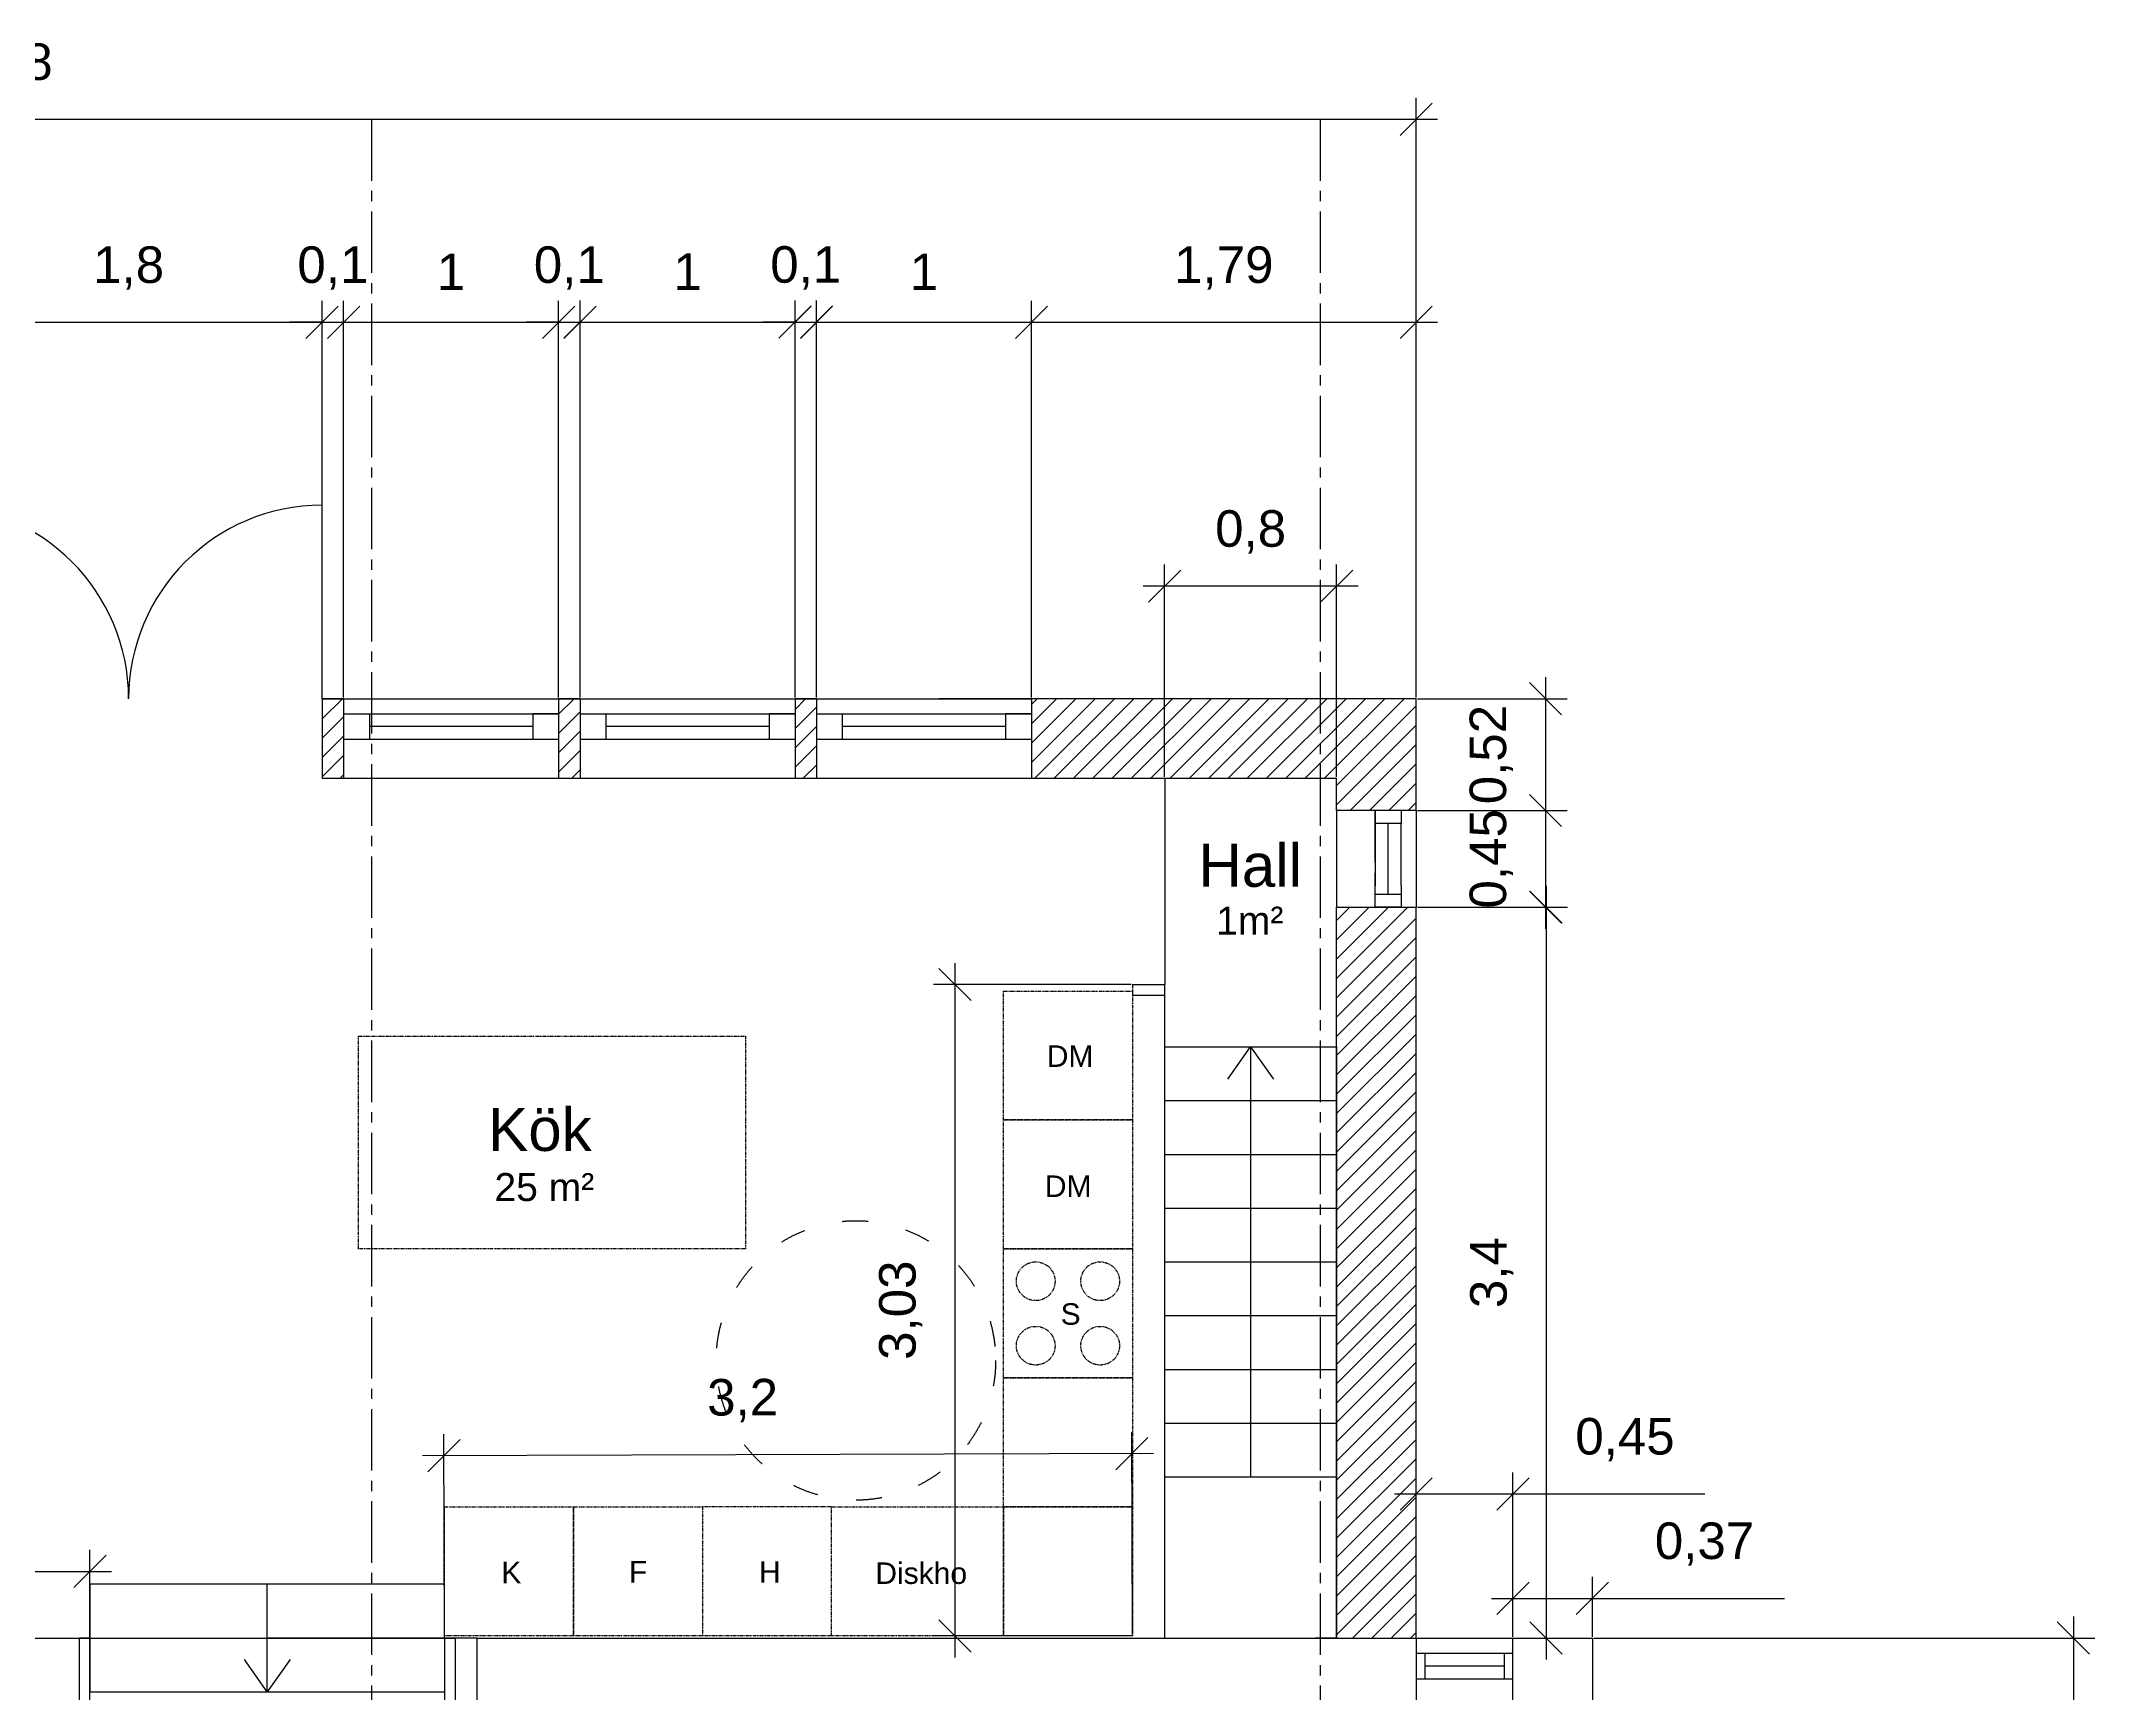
# Model space of a CAD drawing. Header units: millimetres. Extents: x -50011 to 90899, y -58634 to 31880.
# Drawn here: x 13001 to 22556, y 22884 to 30573 of the extents above; entities that cross this region are included whole.
import ezdxf

# ---------------------------------------------------------------- set-up
doc = ezdxf.new("R2010")
doc.units = ezdxf.units.MM
for name, pattern in [('ACAD_ISO02W100', [15, 12, -3]), ('ACAD_ISO03W100', [30, 12, -18]), ('CENTER2', [28.575, 19.05, -3.175, 3.175, -3.175]), ('PHANTOM2', [31.75, 15.875, -3.175, 3.175, -3.175, 3.175, -3.175])]:
    doc.linetypes.add(name, pattern=pattern)
doc.layers.get('0').update_dxf_attribs({"color": 1})
for name, color, linetype in [('Fönser - Revision', 1, 'Continuous'), ('Fönster', 1, 'Continuous'), ('Grundritningar', 1, 'Continuous'), ('Mått', 4, 'Continuous'), ('Möbler', 4, 'PHANTOM2'), ('Rumsangivelser', 7, 'Continuous'), ('Rumsavdelare', 3, 'FENCELINE1'), ('Sektionsangivelser', 4, 'PHANTOM2'), ('Tillgänglighet', 7, 'Continuous')]:
    doc.layers.add(name, color=color, linetype=linetype)
doc.styles.get("Standard").update_dxf_attribs({"font": 'Arial.ttf', "height": 170})
doc.linetypes.add('FENCELINE1', pattern='A,6.35,-2.54,[133,ltypeshp.shx,S=2.54,R=0,X=-2.54,Y=0],-2.54,25.4', length=36.83)
doc.dimstyles.new('Egen dimension', dxfattribs={"dimscale": 10, "dimtxt": 2.5, "dimasz": 15, "dimexe": 10, "dimexo": 0.625, "dimgap": 15, "dimtad": 1, "dimlfac": 0.001, "dimtxsty": 'Standard', "dimblk": 'OBLIQUE', "dimblk1": 'OBLIQUE', "dimblk2": 'OBLIQUE', "dimcen": 20, "dimdle": 10, "dimadec": 0, "dimazin": 0, "dimtfac": 1, "dimtmove": 0, "dimatfit": 3, "dimldrblk": 'OPEN90', "dimfxl": 1, "dimarcsym": 0})
doc.dimstyles.new('ISO-25', dxfattribs={"dimscale": 10, "dimtxt": 2.5, "dimasz": 15, "dimexe": 10, "dimexo": 0.625, "dimgap": 15, "dimtad": 1, "dimlfac": 0.001, "dimtxsty": 'Standard', "dimblk": 'OBLIQUE', "dimblk1": 'OBLIQUE', "dimblk2": 'OBLIQUE', "dimcen": 20, "dimdle": 10, "dimadec": 0, "dimazin": 0, "dimtfac": 1, "dimtmove": 0, "dimatfit": 3, "dimldrblk": 'OPEN90', "dimfxl": 1, "dimarcsym": 0})

# ---------------------------------------------------------------- blocks, each defined once
blk = doc.blocks.new('_Oblique')
at = {"color": 0, "linetype": 'ByBlock', "lineweight": -2}
blk.add_line((-0.5, -0.5), (0.5, 0.5), dxfattribs=at)
blk = doc.blocks.new('*D168')
at = {"layer": 'Defpoints', "color": 0, "transparency": 16777216}
for p in [(14308.5, 29264.9), (12508.5, 27513.9), (14308.5, 27513.9)]:
    blk.add_point(p, dxfattribs=at)
at = {"layer": 'Mått', "color": 0, "lineweight": -2, "transparency": 16777216}
for p, q in [((12508.5, 27520.2), (12508.5, 29364.9)), ((14308.5, 27520.2), (14308.5, 29364.9)), ((12408.5, 29264.9), (14408.5, 29264.9))]:
    blk.add_line(p, q, dxfattribs=at)
at = {"layer": 'Mått', "color": 0, "lineweight": -2, "transparency": 16777216, "xscale": 150, "yscale": 150, "zscale": 150, "rotation": 180}
blk.add_blockref('_Oblique', (12508.5, 29264.9), dxfattribs=at)
at = {"layer": 'Mått', "color": 0, "lineweight": -2, "transparency": 16777216, "xscale": 150, "yscale": 150, "zscale": 150}
blk.add_blockref('_Oblique', (14308.5, 29264.9), dxfattribs=at)
at = {"layer": 'Mått', "color": 0, "transparency": 16777216, "insert": (13408.5, 29517.3), "char_height": 170, "attachment_point": 5}
blk.add_mtext('1,8', dxfattribs=at)
blk = doc.blocks.new('_Open90')
at = {"color": 0, "linetype": 'ByBlock', "lineweight": -2}
for p, q in [((0, 0), (-1, 0)), ((-0.5, 0.5), (0, 0)), ((0, 0), (-0.5, -0.5))]:
    blk.add_line(p, q, dxfattribs=at)
blk = doc.blocks.new('*D169')
at = {"layer": 'Defpoints', "color": 0, "transparency": 16777216}
for p in [(14408.5, 29264.9), (14308.5, 27513.9), (14408.5, 27513.9)]:
    blk.add_point(p, dxfattribs=at)
at = {"layer": 'Mått', "color": 0, "lineweight": -2, "transparency": 16777216}
for p, q in [((14308.5, 27520.2), (14308.5, 29364.9)), ((14408.5, 27520.2), (14408.5, 29364.9)), ((14308.5, 29264.9), (14158.5, 29264.9)), ((14308.5, 29264.9), (14408.5, 29264.9)), ((14408.5, 29264.9), (14558.5, 29264.9))]:
    blk.add_line(p, q, dxfattribs=at)
at = {"layer": 'Mått', "color": 0, "lineweight": -2, "transparency": 16777216, "xscale": 150, "yscale": 150, "zscale": 150}
blk.add_blockref('_Oblique', (14308.5, 29264.9), dxfattribs=at)
at = {"layer": 'Mått', "color": 0, "lineweight": -2, "transparency": 16777216, "xscale": 150, "yscale": 150, "zscale": 150, "rotation": 180}
blk.add_blockref('_Oblique', (14408.5, 29264.9), dxfattribs=at)
at = {"layer": 'Mått', "color": 0, "transparency": 16777216, "insert": (14358.5, 29517.3), "char_height": 170, "attachment_point": 5}
blk.add_mtext('0,1', dxfattribs=at)
blk = doc.blocks.new('*D170')
at = {"layer": 'Defpoints', "color": 0, "transparency": 16777216}
for p in [(15408.5, 29264.9), (14408.5, 27513.9), (15408.5, 27513.9)]:
    blk.add_point(p, dxfattribs=at)
at = {"layer": 'Mått', "color": 0, "lineweight": -2, "transparency": 16777216}
for p, q in [((14408.5, 27520.2), (14408.5, 29364.9)), ((15408.5, 27520.2), (15408.5, 29364.9)), ((14308.5, 29264.9), (15508.5, 29264.9))]:
    blk.add_line(p, q, dxfattribs=at)
at = {"layer": 'Mått', "color": 0, "lineweight": -2, "transparency": 16777216, "xscale": 150, "yscale": 150, "zscale": 150, "rotation": 180}
blk.add_blockref('_Oblique', (14408.5, 29264.9), dxfattribs=at)
at = {"layer": 'Mått', "color": 0, "lineweight": -2, "transparency": 16777216, "xscale": 150, "yscale": 150, "zscale": 150}
blk.add_blockref('_Oblique', (15408.5, 29264.9), dxfattribs=at)
at = {"layer": 'Mått', "color": 0, "transparency": 16777216, "insert": (14908.5, 29499.9), "char_height": 170, "attachment_point": 5}
blk.add_mtext('1', dxfattribs=at)
blk = doc.blocks.new('*D171')
at = {"layer": 'Defpoints', "color": 0, "transparency": 16777216}
for p in [(19398.2, 29264.9), (17608.5, 27513.9), (19398.2, 27513.9)]:
    blk.add_point(p, dxfattribs=at)
at = {"layer": 'Mått', "color": 0, "lineweight": -2, "transparency": 16777216}
for p, q in [((17608.5, 27520.2), (17608.5, 29364.9)), ((19398.2, 27520.2), (19398.2, 29364.9)), ((17508.5, 29264.9), (19498.2, 29264.9))]:
    blk.add_line(p, q, dxfattribs=at)
at = {"layer": 'Mått', "color": 0, "lineweight": -2, "transparency": 16777216, "xscale": 150, "yscale": 150, "zscale": 150, "rotation": 180}
blk.add_blockref('_Oblique', (17608.5, 29264.9), dxfattribs=at)
at = {"layer": 'Mått', "color": 0, "lineweight": -2, "transparency": 16777216, "xscale": 150, "yscale": 150, "zscale": 150}
blk.add_blockref('_Oblique', (19398.2, 29264.9), dxfattribs=at)
at = {"layer": 'Mått', "color": 0, "transparency": 16777216, "insert": (18503.4, 29517.3), "char_height": 170, "attachment_point": 5}
blk.add_mtext('1,79', dxfattribs=at)
blk = doc.blocks.new('*D156')
at = {"layer": 'Defpoints', "color": 0, "transparency": 16777216}
for p in [(18078.2, 26184.2), (17252.7, 23153.9), (18078.2, 23153.9)]:
    blk.add_point(p, dxfattribs=at)
at = {"layer": 'Mått', "color": 0, "lineweight": -2, "transparency": 16777216}
for p, q in [((17252.7, 26284.2), (17252.7, 23053.9)), ((18072, 26184.2), (17152.7, 26184.2)), ((18072, 23153.9), (17152.7, 23153.9))]:
    blk.add_line(p, q, dxfattribs=at)
at = {"layer": 'Mått', "color": 0, "lineweight": -2, "transparency": 16777216, "xscale": 150, "yscale": 150, "zscale": 150}
for p, rotation in [((17252.7, 26184.2), 90), ((17252.7, 23153.9), 270)]:
    blk.add_blockref('_Oblique', p, dxfattribs=dict(at, rotation=rotation))
at = {"layer": 'Mått', "color": 0, "transparency": 16777216, "insert": (17000.3, 24669), "char_height": 170, "attachment_point": 5, "rotation": 90}
blk.add_mtext('3,03', dxfattribs=at)
blk = doc.blocks.new('*D157')
at = {"layer": 'Defpoints', "color": 0, "transparency": 16777216}
for p in [(14875.6, 23991.8), (14878.2, 23143.9), (18078.2, 23153.9)]:
    blk.add_point(p, dxfattribs=at)
at = {"layer": 'Mått', "color": 0, "lineweight": -2, "transparency": 16777216}
for p, q in [((14878.2, 23150.2), (14875.3, 24091.8)), ((18078.2, 23160.2), (18075.3, 24101.8)), ((18175.6, 24002.1), (14775.6, 23991.5))]:
    blk.add_line(p, q, dxfattribs=at)
at = {"layer": 'Mått', "color": 0, "lineweight": -2, "transparency": 16777216, "xscale": 150, "yscale": 150, "zscale": 150}
for p, rotation in [((14875.6, 23991.8), 180.179048728139), ((18075.6, 24001.8), 0.1790487281390174)]:
    blk.add_blockref('_Oblique', p, dxfattribs=dict(at, rotation=rotation))
at = {"layer": 'Mått', "color": 0, "transparency": 16777216, "insert": (16264.8, 24248.5), "char_height": 170, "attachment_point": 5, "rotation": 0.17905}
blk.add_mtext('3,2', dxfattribs=at)
blk = doc.blocks.new('*D178')
at = {"layer": 'Defpoints', "color": 0, "transparency": 16777216}
for p in [(19398.2, 30209.3), (6118.2, 27513.9), (19398.2, 27513.9)]:
    blk.add_point(p, dxfattribs=at)
at = {"layer": 'Mått', "color": 0, "lineweight": -2, "transparency": 16777216}
for p, q in [((6118.2, 27520.2), (6118.2, 30309.3)), ((19398.2, 27520.2), (19398.2, 30309.3)), ((6018.2, 30209.3), (19498.2, 30209.3))]:
    blk.add_line(p, q, dxfattribs=at)
at = {"layer": 'Mått', "color": 0, "lineweight": -2, "transparency": 16777216, "xscale": 150, "yscale": 150, "zscale": 150, "rotation": 180}
blk.add_blockref('_Oblique', (6118.2, 30209.3), dxfattribs=at)
at = {"layer": 'Mått', "color": 0, "lineweight": -2, "transparency": 16777216, "xscale": 150, "yscale": 150, "zscale": 150}
blk.add_blockref('_Oblique', (19398.2, 30209.3), dxfattribs=at)
at = {"layer": 'Mått', "color": 0, "transparency": 16777216, "insert": (12758.2, 30461.7), "char_height": 170, "attachment_point": 5}
blk.add_mtext('13,28', dxfattribs=at)
blk = doc.blocks.new('*D183')
at = {"layer": 'Defpoints', "color": 0, "ltscale": 100, "transparency": 16777216}
for p in [(19398.2, 27513.9), (19398.2, 26993.9), (20000.1, 26993.9)]:
    blk.add_point(p, dxfattribs=at)
at = {"layer": 'Mått', "color": 0, "lineweight": -2, "ltscale": 100, "transparency": 16777216}
for p, q in [((20000.1, 27613.9), (20000.1, 26893.9)), ((19404.5, 27513.9), (20100.1, 27513.9)), ((19404.5, 26993.9), (20100.1, 26993.9))]:
    blk.add_line(p, q, dxfattribs=at)
at = {"layer": 'Mått', "color": 0, "lineweight": -2, "ltscale": 100, "transparency": 16777216, "xscale": 150, "yscale": 150, "zscale": 150}
for p, rotation in [((20000.1, 27513.9), 90), ((20000.1, 26993.9), 270)]:
    blk.add_blockref('_Oblique', p, dxfattribs=dict(at, rotation=rotation))
at = {"layer": 'Mått', "color": 0, "ltscale": 100, "transparency": 16777216, "insert": (19747.7, 27253.9), "char_height": 170, "attachment_point": 5, "rotation": 90}
blk.add_mtext('0,52', dxfattribs=at)
blk = doc.blocks.new('*D184')
at = {"layer": 'Defpoints', "color": 0, "ltscale": 100, "transparency": 16777216}
for p in [(19398.2, 26993.9), (19398.2, 26543.9), (20000.1, 26543.9)]:
    blk.add_point(p, dxfattribs=at)
at = {"layer": 'Mått', "color": 0, "lineweight": -2, "ltscale": 100, "transparency": 16777216}
for p, q in [((20000.1, 27093.9), (20000.1, 26443.9)), ((19404.5, 26993.9), (20100.1, 26993.9)), ((19404.5, 26543.9), (20100.1, 26543.9))]:
    blk.add_line(p, q, dxfattribs=at)
at = {"layer": 'Mått', "color": 0, "lineweight": -2, "ltscale": 100, "transparency": 16777216, "xscale": 150, "yscale": 150, "zscale": 150}
for p, rotation in [((20000.1, 26993.9), 90), ((20000.1, 26543.9), 270)]:
    blk.add_blockref('_Oblique', p, dxfattribs=dict(at, rotation=rotation))
at = {"layer": 'Mått', "color": 0, "ltscale": 100, "transparency": 16777216, "insert": (19747.7, 26768.9), "char_height": 170, "attachment_point": 5, "rotation": 90}
blk.add_mtext('0,45', dxfattribs=at)
blk = doc.blocks.new('*D185')
at = {"layer": 'Defpoints', "color": 0, "ltscale": 100, "transparency": 16777216}
for p in [(19398.2, 26543.9), (19398.2, 23143.9), (20002.5, 23143.9)]:
    blk.add_point(p, dxfattribs=at)
at = {"layer": 'Mått', "color": 0, "lineweight": -2, "ltscale": 100, "transparency": 16777216}
for p, q in [((20002.5, 26643.9), (20002.5, 23043.9)), ((19404.5, 26543.9), (20102.5, 26543.9)), ((19404.5, 23143.9), (20102.5, 23143.9))]:
    blk.add_line(p, q, dxfattribs=at)
at = {"layer": 'Mått', "color": 0, "lineweight": -2, "ltscale": 100, "transparency": 16777216, "xscale": 150, "yscale": 150, "zscale": 150}
for p, rotation in [((20002.5, 26543.9), 90), ((20002.5, 23143.9), 270)]:
    blk.add_blockref('_Oblique', p, dxfattribs=dict(at, rotation=rotation))
at = {"layer": 'Mått', "color": 0, "ltscale": 100, "transparency": 16777216, "insert": (19750.1, 24843.9), "char_height": 170, "attachment_point": 5, "rotation": 90}
blk.add_mtext('3,4', dxfattribs=at)
blk = doc.blocks.new('*D189')
at = {"layer": 'Defpoints', "color": 0, "linetype": 'ACAD_ISO02W100', "ltscale": 100, "transparency": 16777216}
for p in [(18228.2, 28037.5), (18228.2, 27143.9), (19028.2, 27143.9)]:
    blk.add_point(p, dxfattribs=at)
at = {"layer": 'Mått', "color": 0, "linetype": 'ACAD_ISO02W100', "lineweight": -2, "ltscale": 100, "transparency": 16777216}
for p, q in [((18228.2, 27150.2), (18228.2, 28137.5)), ((19028.2, 27150.2), (19028.2, 28137.5)), ((19128.2, 28037.5), (18128.2, 28037.5))]:
    blk.add_line(p, q, dxfattribs=at)
at = {"layer": 'Mått', "color": 0, "linetype": 'ACAD_ISO02W100', "lineweight": -2, "ltscale": 100, "transparency": 16777216, "xscale": 150, "yscale": 150, "zscale": 150, "rotation": 180}
blk.add_blockref('_Oblique', (18228.2, 28037.5), dxfattribs=at)
at = {"layer": 'Mått', "color": 0, "linetype": 'ACAD_ISO02W100', "lineweight": -2, "ltscale": 100, "transparency": 16777216, "xscale": 150, "yscale": 150, "zscale": 150}
blk.add_blockref('_Oblique', (19028.2, 28037.5), dxfattribs=at)
at = {"layer": 'Mått', "color": 0, "linetype": 'ACAD_ISO02W100', "ltscale": 100, "transparency": 16777216, "insert": (18628.2, 28289.9), "char_height": 170, "attachment_point": 5}
blk.add_mtext('0,8', dxfattribs=at)
blk = doc.blocks.new('*D190')
at = {"layer": 'Defpoints', "color": 0, "linetype": 'ACAD_ISO02W100', "ltscale": 100, "transparency": 16777216}
for p in [(19848.2, 23814.5), (19398.2, 23143.9), (19848.2, 23143.9)]:
    blk.add_point(p, dxfattribs=at)
at = {"layer": 'Mått', "color": 0, "linetype": 'ACAD_ISO02W100', "lineweight": -2, "ltscale": 100, "transparency": 16777216}
for p, q in [((19398.2, 23150.2), (19398.2, 23914.5)), ((19848.2, 23150.2), (19848.2, 23914.5)), ((19298.2, 23814.5), (19848.2, 23814.5)), ((19848.2, 23814.5), (20741.2, 23814.5))]:
    blk.add_line(p, q, dxfattribs=at)
at = {"layer": 'Mått', "color": 0, "linetype": 'ACAD_ISO02W100', "lineweight": -2, "ltscale": 100, "transparency": 16777216, "xscale": 150, "yscale": 150, "zscale": 150, "rotation": 180}
blk.add_blockref('_Oblique', (19398.2, 23814.5), dxfattribs=at)
at = {"layer": 'Mått', "color": 0, "linetype": 'ACAD_ISO02W100', "lineweight": -2, "ltscale": 100, "transparency": 16777216, "xscale": 150, "yscale": 150, "zscale": 150}
blk.add_blockref('_Oblique', (19848.2, 23814.5), dxfattribs=at)
at = {"layer": 'Mått', "color": 0, "linetype": 'ACAD_ISO02W100', "ltscale": 100, "transparency": 16777216, "insert": (20369.7, 24066.9), "char_height": 170, "attachment_point": 5}
blk.add_mtext('0,45', dxfattribs=at)
blk = doc.blocks.new('*D191')
at = {"layer": 'Defpoints', "color": 0, "linetype": 'ACAD_ISO02W100', "ltscale": 100, "transparency": 16777216}
for p in [(20218.2, 23328.3), (19848.2, 23143.9), (20218.2, 23143.9)]:
    blk.add_point(p, dxfattribs=at)
at = {"layer": 'Mått', "color": 0, "linetype": 'ACAD_ISO02W100', "lineweight": -2, "ltscale": 100, "transparency": 16777216}
for p, q in [((19848.2, 23150.2), (19848.2, 23428.3)), ((20218.2, 23150.2), (20218.2, 23428.3)), ((19748.2, 23328.3), (20218.2, 23328.3)), ((20218.2, 23328.3), (21111.2, 23328.3))]:
    blk.add_line(p, q, dxfattribs=at)
at = {"layer": 'Mått', "color": 0, "linetype": 'ACAD_ISO02W100', "lineweight": -2, "ltscale": 100, "transparency": 16777216, "xscale": 150, "yscale": 150, "zscale": 150, "rotation": 180}
blk.add_blockref('_Oblique', (19848.2, 23328.3), dxfattribs=at)
at = {"layer": 'Mått', "color": 0, "linetype": 'ACAD_ISO02W100', "lineweight": -2, "ltscale": 100, "transparency": 16777216, "xscale": 150, "yscale": 150, "zscale": 150}
blk.add_blockref('_Oblique', (20218.2, 23328.3), dxfattribs=at)
at = {"layer": 'Mått', "color": 0, "linetype": 'ACAD_ISO02W100', "ltscale": 100, "transparency": 16777216, "insert": (20739.7, 23580.7), "char_height": 170, "attachment_point": 5}
blk.add_mtext('0,37', dxfattribs=at)
blk = doc.blocks.new('*D192')
at = {"layer": 'Defpoints', "color": 0, "ltscale": 100, "transparency": 16777216}
for p in [(20218.2, 23143.9), (20218.2, 21643.9), (22455.9, 21643.9)]:
    blk.add_point(p, dxfattribs=at)
at = {"layer": 'Mått', "color": 0, "lineweight": -2, "ltscale": 100, "transparency": 16777216}
for p, q in [((22455.9, 23243.9), (22455.9, 21543.9)), ((20224.5, 23143.9), (22555.9, 23143.9)), ((20224.5, 21643.9), (22555.9, 21643.9))]:
    blk.add_line(p, q, dxfattribs=at)
at = {"layer": 'Mått', "color": 0, "lineweight": -2, "ltscale": 100, "transparency": 16777216, "xscale": 150, "yscale": 150, "zscale": 150}
for p, rotation in [((22455.9, 23143.9), 90), ((22455.9, 21643.9), 270)]:
    blk.add_blockref('_Oblique', p, dxfattribs=dict(at, rotation=rotation))
at = {"layer": 'Mått', "color": 0, "ltscale": 100, "transparency": 16777216, "insert": (22203.5, 22393.9), "char_height": 170, "attachment_point": 5, "rotation": 90}
blk.add_mtext('1,5', dxfattribs=at)
blk = doc.blocks.new('*D211')
at = {"layer": 'Defpoints', "color": 0, "ltscale": 100, "transparency": 16777216}
for p in [(13228.2, 23453.8), (11908.5, 23143.9), (13228.2, 23143.9)]:
    blk.add_point(p, dxfattribs=at)
at = {"layer": 'Mått', "color": 0, "lineweight": -2, "ltscale": 100, "transparency": 16777216}
for p, q in [((11908.5, 23150.2), (11908.5, 23553.8)), ((13228.2, 23150.2), (13228.2, 23553.8)), ((11808.5, 23453.8), (13328.2, 23453.8))]:
    blk.add_line(p, q, dxfattribs=at)
at = {"layer": 'Mått', "color": 0, "lineweight": -2, "ltscale": 100, "transparency": 16777216, "xscale": 150, "yscale": 150, "zscale": 150, "rotation": 180}
blk.add_blockref('_Oblique', (11908.5, 23453.8), dxfattribs=at)
at = {"layer": 'Mått', "color": 0, "lineweight": -2, "ltscale": 100, "transparency": 16777216, "xscale": 150, "yscale": 150, "zscale": 150}
blk.add_blockref('_Oblique', (13228.2, 23453.8), dxfattribs=at)
at = {"layer": 'Mått', "color": 0, "ltscale": 100, "transparency": 16777216, "insert": (12568.4, 23706.2), "char_height": 170, "attachment_point": 5}
blk.add_mtext('1,32', dxfattribs=at)
blk = doc.blocks.new('*D217')
at = {"layer": 'Defpoints', "color": 0, "ltscale": 100, "transparency": 16777216}
for p in [(15508.5, 29264.9), (15408.5, 27513.9), (15508.5, 27513.9)]:
    blk.add_point(p, dxfattribs=at)
at = {"layer": 'Mått', "color": 0, "lineweight": -2, "ltscale": 100, "transparency": 16777216}
for p, q in [((15408.5, 27520.2), (15408.5, 29364.9)), ((15508.5, 27520.2), (15508.5, 29364.9)), ((15408.5, 29264.9), (15258.5, 29264.9)), ((15408.5, 29264.9), (15508.5, 29264.9)), ((15508.5, 29264.9), (15658.5, 29264.9))]:
    blk.add_line(p, q, dxfattribs=at)
at = {"layer": 'Mått', "color": 0, "lineweight": -2, "ltscale": 100, "transparency": 16777216, "xscale": 150, "yscale": 150, "zscale": 150}
blk.add_blockref('_Oblique', (15408.5, 29264.9), dxfattribs=at)
at = {"layer": 'Mått', "color": 0, "lineweight": -2, "ltscale": 100, "transparency": 16777216, "xscale": 150, "yscale": 150, "zscale": 150, "rotation": 180}
blk.add_blockref('_Oblique', (15508.5, 29264.9), dxfattribs=at)
at = {"layer": 'Mått', "color": 0, "ltscale": 100, "transparency": 16777216, "insert": (15458.5, 29517.3), "char_height": 170, "attachment_point": 5}
blk.add_mtext('0,1', dxfattribs=at)
blk = doc.blocks.new('*D218')
at = {"layer": 'Defpoints', "color": 0, "ltscale": 100, "transparency": 16777216}
for p in [(16508.5, 29265.7), (15508.5, 27513.9), (16508.5, 27513.9)]:
    blk.add_point(p, dxfattribs=at)
at = {"layer": 'Mått', "color": 0, "lineweight": -2, "ltscale": 100, "transparency": 16777216}
for p, q in [((15508.5, 27520.2), (15508.5, 29365.7)), ((16508.5, 27520.2), (16508.5, 29365.7)), ((15408.5, 29265.7), (16608.5, 29265.7))]:
    blk.add_line(p, q, dxfattribs=at)
at = {"layer": 'Mått', "color": 0, "lineweight": -2, "ltscale": 100, "transparency": 16777216, "xscale": 150, "yscale": 150, "zscale": 150, "rotation": 180}
blk.add_blockref('_Oblique', (15508.5, 29265.7), dxfattribs=at)
at = {"layer": 'Mått', "color": 0, "lineweight": -2, "ltscale": 100, "transparency": 16777216, "xscale": 150, "yscale": 150, "zscale": 150}
blk.add_blockref('_Oblique', (16508.5, 29265.7), dxfattribs=at)
at = {"layer": 'Mått', "color": 0, "ltscale": 100, "transparency": 16777216, "insert": (16008.5, 29500.7), "char_height": 170, "attachment_point": 5}
blk.add_mtext('1', dxfattribs=at)
blk = doc.blocks.new('*D219')
at = {"layer": 'Defpoints', "color": 0, "ltscale": 100, "transparency": 16777216}
for p in [(16608.5, 29265.8), (16508.5, 27513.9), (16608.5, 27513.9)]:
    blk.add_point(p, dxfattribs=at)
at = {"layer": 'Mått', "color": 0, "lineweight": -2, "ltscale": 100, "transparency": 16777216}
for p, q in [((16508.5, 27520.2), (16508.5, 29365.8)), ((16608.5, 27520.2), (16608.5, 29365.8)), ((16508.5, 29265.8), (16358.5, 29265.8)), ((16508.5, 29265.8), (16608.5, 29265.8)), ((16608.5, 29265.8), (16758.5, 29265.8))]:
    blk.add_line(p, q, dxfattribs=at)
at = {"layer": 'Mått', "color": 0, "lineweight": -2, "ltscale": 100, "transparency": 16777216, "xscale": 150, "yscale": 150, "zscale": 150}
blk.add_blockref('_Oblique', (16508.5, 29265.8), dxfattribs=at)
at = {"layer": 'Mått', "color": 0, "lineweight": -2, "ltscale": 100, "transparency": 16777216, "xscale": 150, "yscale": 150, "zscale": 150, "rotation": 180}
blk.add_blockref('_Oblique', (16608.5, 29265.8), dxfattribs=at)
at = {"layer": 'Mått', "color": 0, "ltscale": 100, "transparency": 16777216, "insert": (16558.5, 29518.2), "char_height": 170, "attachment_point": 5}
blk.add_mtext('0,1', dxfattribs=at)
blk = doc.blocks.new('*D220')
at = {"layer": 'Defpoints', "color": 0, "ltscale": 100, "transparency": 16777216}
for p in [(17608.5, 29264.9), (16608.5, 27513.9), (17608.5, 27513.9)]:
    blk.add_point(p, dxfattribs=at)
at = {"layer": 'Mått', "color": 0, "lineweight": -2, "ltscale": 100, "transparency": 16777216}
for p, q in [((16608.5, 27520.2), (16608.5, 29364.9)), ((17608.5, 27520.2), (17608.5, 29364.9)), ((16508.5, 29264.9), (17708.5, 29264.9))]:
    blk.add_line(p, q, dxfattribs=at)
at = {"layer": 'Mått', "color": 0, "lineweight": -2, "ltscale": 100, "transparency": 16777216, "xscale": 150, "yscale": 150, "zscale": 150, "rotation": 180}
blk.add_blockref('_Oblique', (16608.5, 29264.9), dxfattribs=at)
at = {"layer": 'Mått', "color": 0, "lineweight": -2, "ltscale": 100, "transparency": 16777216, "xscale": 150, "yscale": 150, "zscale": 150}
blk.add_blockref('_Oblique', (17608.5, 29264.9), dxfattribs=at)
at = {"layer": 'Mått', "color": 0, "ltscale": 100, "transparency": 16777216, "insert": (17108.5, 29499.9), "char_height": 170, "attachment_point": 5}
blk.add_mtext('1', dxfattribs=at)

msp = doc.modelspace()

# ---------------------------------------------------------------- hatches: boundary and pattern name
at = {"layer": 'Grundritningar', "ltscale": 100}
h = msp.add_hatch(dxfattribs=at)
h.set_pattern_fill('ANSI31', color=256, scale=20)
h.paths.add_polyline_path([(12458.49, 27513.923), (10073.249, 27513.923), (10073.249, 27143.923), (12458.49, 27143.923)])
h.paths.add_polyline_path([(19398.249, 27513.923), (17658.49, 27513.923), (17658.49, 27143.923), (19028.249, 27143.923), (19028.249, 26993.923), (19398.249, 26993.923)])
h.paths.add_polyline_path([(12508.49, 27513.923), (12458.49, 27513.923), (12458.49, 27143.923), (12508.49, 27143.923)])
h.paths.add_polyline_path([(14408.49, 27513.923), (14358.49, 27513.923), (14358.49, 27143.923), (14408.49, 27143.923)])
h.paths.add_polyline_path([(14358.49, 27513.923), (14308.49, 27513.923), (14308.49, 27143.923), (14358.49, 27143.923)])
h.paths.add_polyline_path([(15458.49, 27513.923), (15408.49, 27513.923), (15408.49, 27143.923), (15458.49, 27143.923)])
h.paths.add_polyline_path([(15508.49, 27513.923), (15458.49, 27513.923), (15458.49, 27143.923), (15508.49, 27143.923)])
h.paths.add_polyline_path([(16558.49, 27513.923), (16508.49, 27513.923), (16508.49, 27143.923), (16558.49, 27143.923)])
h.paths.add_polyline_path([(16608.49, 27513.923), (16558.49, 27513.923), (16558.49, 27143.923), (16608.49, 27143.923)])
h.paths.add_polyline_path([(19398.249, 26543.923), (19028.249, 26543.923), (19028.249, 23143.923), (19398.249, 23143.923)])
h.paths.add_polyline_path([(6488.249, 23903.923), (6118.249, 23903.923), (6118.249, 22773.923), (6938.249, 22773.923), (6938.249, 23143.923), (6488.249, 23143.923)])
h.paths.add_polyline_path([(6118.249, 26383.923), (6488.249, 26383.923), (6488.249, 27143.923), (8273.249, 27143.923), (8273.249, 27513.923), (6118.249, 27513.923)])
h = msp.add_hatch(dxfattribs=at)
h.set_pattern_fill('ANSI31', color=256, scale=20)
h.paths.add_polyline_path([(17658.49, 27513.923), (17608.49, 27513.923), (17608.49, 27143.923), (17658.49, 27143.923)])

# ---------------------------------------------------------------- linework, layer by layer
at = {"layer": 'Fönser - Revision', "ltscale": 100}
for p, q in [((14308.49, 27513.923), (14408.49, 27513.923)), ((15408.49, 27513.923), (15508.49, 27513.923)), ((16508.49, 27513.923), (16608.49, 27513.923)), ((17608.49, 27143.923), (17658.49, 27143.923))]:
    msp.add_line(p, q, dxfattribs=at)
at = {"layer": 'Fönster', "ltscale": 100}
for p, q in [((14408.49, 27513.923), (14408.49, 27143.923)), ((14408.49, 27513.923), (15408.49, 27513.923)), ((14408.49, 27443.923), (15408.49, 27443.923)), ((15408.49, 27443.923), (15288.49, 27443.923)), ((15288.49, 27443.923), (15288.49, 27323.923)), ((15408.49, 27443.923), (15408.49, 27323.923)), ((15508.49, 27513.923), (15508.49, 27143.923)), ((15508.49, 27513.923), (16508.49, 27513.923)), ((15508.49, 27443.923), (16508.49, 27443.923)), ((16508.49, 27443.923), (16388.49, 27443.923)), ((16388.49, 27443.923), (16388.49, 27323.923)), ((16508.49, 27443.923), (16508.49, 27323.923)), ((16608.49, 27513.923), (16608.49, 27143.923)), ((16608.49, 27513.923), (17608.49, 27513.923)), ((16608.49, 27443.923), (17608.49, 27443.923)), ((17608.49, 27443.923), (17488.49, 27443.923)), ((17488.49, 27443.923), (17488.49, 27323.923)), ((17608.49, 27513.923), (17608.49, 27143.923)), ((17608.49, 27443.923), (17608.49, 27323.923)), ((14408.49, 27143.923), (15408.49, 27143.923)), ((15508.49, 27143.923), (16508.49, 27143.923)), ((16608.49, 27143.923), (17608.49, 27143.923))]:
    msp.add_line(p, q, dxfattribs=at)
at = {"layer": 'Fönster'}
for p, q in [((14408.49, 27443.923), (14528.49, 27443.923)), ((14528.49, 27443.923), (14528.49, 27323.923)), ((15408.49, 27513.923), (15408.49, 27143.923)), ((15508.49, 27443.923), (15628.49, 27443.923)), ((15628.49, 27443.923), (15628.49, 27323.923)), ((16508.49, 27513.923), (16508.49, 27143.923)), ((16608.49, 27443.923), (16728.49, 27443.923)), ((16728.49, 27443.923), (16728.49, 27323.923)), ((15288.49, 27383.923), (14528.49, 27383.923)), ((16388.49, 27383.923), (15628.49, 27383.923)), ((17488.49, 27383.923), (16728.49, 27383.923)), ((14528.49, 27323.923), (14408.49, 27323.923)), ((15408.49, 27323.923), (14528.49, 27323.923)), ((15628.49, 27323.923), (15508.49, 27323.923)), ((16508.49, 27323.923), (15628.49, 27323.923)), ((16728.49, 27323.923), (16608.49, 27323.923)), ((17608.49, 27323.923), (16728.49, 27323.923))]:
    msp.add_line(p, q, dxfattribs=at)
at = {"layer": 'Grundritningar'}
for p, q in [((14308.49, 27513.923), (14308.49, 28413.923)), ((14408.49, 27513.923), (14308.49, 27513.923)), ((14308.49, 27513.923), (14308.49, 27143.923)), ((15508.49, 27513.923), (15408.49, 27513.923)), ((16608.49, 27513.923), (16508.49, 27513.923)), ((19398.249, 27513.923), (17178.344, 27513.923)), ((19398.249, 26993.923), (19398.249, 27513.923)), ((14308.49, 27143.923), (14408.49, 27143.923)), ((15408.49, 27143.923), (15508.49, 27143.923)), ((16508.49, 27143.923), (16608.49, 27143.923)), ((17178.344, 27143.923), (19028.249, 27143.923)), ((19028.249, 26993.923), (19028.249, 27143.923)), ((19398.249, 26993.923), (19028.249, 26993.923)), ((19208.249, 26933.923), (19208.249, 26993.923)), ((19328.249, 26993.923), (19328.249, 26933.923)), ((19328.249, 26933.923), (19208.249, 26933.923)), ((19208.249, 26753.923), (19208.249, 26933.923)), ((19268.249, 26603.923), (19268.249, 26933.923)), ((19328.249, 26753.923), (19328.249, 26933.923)), ((19208.249, 26753.923), (19208.249, 26693.923)), ((19328.249, 26643.923), (19328.249, 26753.923)), ((19028.249, 23143.923), (19028.249, 26543.923)), ((19398.249, 23143.923), (19398.249, 26543.923)), ((18078.249, 26184.174), (18228.249, 26184.174)), ((18228.249, 23143.923), (18228.249, 26184.174)), ((18078.249, 26134.287), (18228.249, 26134.287)), ((18228.249, 25893.923), (19028.249, 25893.923)), ((19028.249, 25893.923), (19028.249, 23143.923)), ((18228.249, 25643.923), (19028.249, 25643.923)), ((18228.249, 25393.923), (19028.249, 25393.923)), ((18228.249, 25143.923), (19028.249, 25143.923)), ((18228.249, 24893.923), (19028.249, 24893.923)), ((18228.249, 24643.923), (19028.249, 24643.923)), ((18228.249, 24393.923), (19028.249, 24393.923)), ((18228.249, 24143.923), (19028.249, 24143.923)), ((18228.249, 23893.923), (19028.249, 23893.923)), ((16618.862, 23401.72), (16618.862, 23401.72)), ((13228.249, 23143.923), (13178.249, 23143.923)), ((13178.249, 23143.923), (13178.249, 22773.923)), ((13228.249, 22773.923), (13228.249, 23143.923)), ((15028.249, 23143.923), (14878.249, 23143.923)), ((14878.249, 23143.923), (14878.249, 22773.923)), ((14878.249, 23143.923), (14928.249, 23143.923)), ((14928.249, 23143.923), (14928.249, 22773.923)), ((19398.249, 23143.923), (19398.249, 22774.759)), ((19848.249, 22774.759), (19848.249, 23143.923)), ((19398.249, 23073.923), (19848.249, 23073.923)), ((19438.249, 23073.923), (19438.249, 22953.923)), ((19808.249, 23073.923), (19808.249, 22953.923)), ((19398.249, 22953.923), (19848.249, 22953.923)), ((19438.249, 23013.923), (19808.249, 23013.923))]:
    msp.add_line(p, q, dxfattribs=at)
at = {"layer": 'Grundritningar', "ltscale": 100}
for p, q in [((19028.249, 26993.923), (19028.249, 26543.923)), ((19208.249, 26993.923), (19208.249, 26643.923)), ((19398.249, 26993.923), (19398.249, 26543.923)), ((19208.249, 26643.923), (19208.249, 26703.923)), ((19208.249, 26543.923), (19208.249, 26643.923)), ((19208.249, 26543.923), (19208.249, 26603.923)), ((19208.249, 26603.923), (19268.249, 26603.923)), ((19268.249, 26603.923), (19328.249, 26603.923)), ((19328.249, 26643.923), (19328.249, 26543.923)), ((19028.249, 26543.923), (19398.249, 26543.923)), ((19328.249, 26543.923), (19208.249, 26543.923)), ((14878.249, 23393.923), (13228.249, 23393.923)), ((13228.249, 23393.923), (13228.249, 23143.923)), ((14878.249, 23143.923), (14878.249, 23393.923)), ((13228.249, 23143.923), (13228.249, 22893.923)), ((13228.249, 23143.923), (14878.249, 23143.923)), ((14878.249, 23143.923), (14053.249, 23143.923)), ((13228.249, 22893.923), (14878.249, 22893.923))]:
    msp.add_line(p, q, dxfattribs=at)
at = {"layer": 'Grundritningar'}
for points in [[(6938.249, 22523.923), (6938.249, 23143.923), (13228.249, 23143.923)], [(15028.249, 23143.923), (20218.249, 23143.923), (20218.249, 22173.923)]]:
    msp.add_lwpolyline(points, dxfattribs=at)
for centre, start, end in [((12508.49, 27513.923), 0, 90), ((14308.49, 27513.923), 90, 180)]:
    msp.add_arc(centre, 900, start, end, dxfattribs=at)
at = {"layer": 'Mått'}
for p, q in [((15028.249, 23143.923), (15028.249, 22773.923)), ((19028.249, 23143.923), (18928.249, 23143.923))]:
    msp.add_line(p, q, dxfattribs=at)
at = {"layer": 'Möbler'}
for p, q in [((18078.249, 26184.174), (18078.249, 26153.923)), ((16678.249, 23753.923), (16078.249, 23753.923)), ((16678.249, 23153.923), (16078.249, 23153.923))]:
    msp.add_line(p, q, dxfattribs=at)
for points in [[(18078.249, 25553.923), (17478.249, 25553.923), (17478.249, 26153.923), (18078.249, 26153.923)], [(14478.249, 25943.923), (16278.249, 25943.923), (16278.249, 24953.923), (14478.249, 24953.923)], [(18078.249, 24953.923), (17478.249, 24953.923), (17478.249, 25553.923), (18078.249, 25553.923)], [(18078.249, 24353.923), (17478.249, 24353.923), (17478.249, 24953.923), (18078.249, 24953.923)], [(18078.249, 23753.923), (17478.249, 23753.923), (17478.249, 24353.923), (18078.249, 24353.923)], [(15478.249, 23153.923), (14878.249, 23153.923), (14878.249, 23753.923), (15478.249, 23753.923)], [(16078.249, 23153.923), (15478.249, 23153.923), (15478.249, 23753.923), (16078.249, 23753.923)], [(17478.249, 23153.923), (16678.249, 23153.923), (16678.249, 23753.923), (17478.249, 23753.923)], [(18078.249, 23153.923), (17478.249, 23153.923), (17478.249, 23753.923), (18078.249, 23753.923)]]:
    msp.add_lwpolyline(points, close=True, dxfattribs=at)
for centre in [(17628.249, 24803.923), (17928.249, 24803.923), (17628.249, 24503.923), (17928.249, 24503.923)]:
    msp.add_circle(centre, 90, dxfattribs=at)
at = {"layer": 'Rumsavdelare', "ltscale": 5}
msp.add_line((18228.249, 27143.923), (18228.249, 26184.174), dxfattribs=at)
at = {"layer": 'Sektionsangivelser', "linetype": 'CENTER2', "ltscale": 15}
for p, q in [((14538.378, 30209.313), (14538.378, 13583.218)), ((18951.231, 30209.313), (18951.231, 13147.804))]:
    msp.add_line(p, q, dxfattribs=at)
at = {"layer": 'Tillgänglighet', "linetype": 'ACAD_ISO03W100', "ltscale": 10}
msp.add_circle((16791.897, 24435.41), 650, dxfattribs=at)

# ---------------------------------------------------------------- texts
at = {"layer": 'Möbler', "char_height": 100, "attachment_point": 1}
for s, insert in [('DM', (17679.747, 25901.11)), ('DM', (17670.753, 25295.979)), ('S', (17744.123, 24701.346)), ('K', (15141.875, 23499.079)), ('F', (15735.872, 23502.151)), ('H', (16340.97, 23501.359)), ('Diskho', (16882.156, 23495.616))]:
    msp.add_mtext_dynamic_manual_height_columns(s, width=30.21587, gutter_width=125, heights=[0], dxfattribs=dict(at, insert=insert))
at = {"layer": 'Rumsangivelser'}
for s, height, p in [('Hall ', 200, (18385.448, 26638.884)), ('1m²', 130, (18467.755, 26416.661)), ('Kök', 200, (15081.238, 25410.078)), ('25 m²', 130, (15110.209, 25176.937))]:
    msp.add_text(s, height=height, dxfattribs=at).set_placement(p)

# ---------------------------------------------------------------- dimensions: what is measured, and where the dimension line sits
at = {"layer": 'Mått'}
for base, p1, p2, picture, middle in [((19398.249, 30209.313), (6118.249, 27513.923), (19398.249, 27513.923), '*D178', (12758.249, 30209.313)), ((14408.49, 29264.868), (14308.49, 27513.923), (14408.49, 27513.923), '*D169', (14358.49, 29264.868)), ((15408.49, 29264.868), (14408.49, 27513.923), (15408.49, 27513.923), '*D170', (14908.49, 29264.868))]:
    dim = msp.add_linear_dim(base=base, p1=p1, p2=p2, dimstyle='ISO-25', dxfattribs=at)
    dim.commit()
    dim.dimension.update_dxf_attribs({"geometry": picture, "text_midpoint": middle, "dimtype": 160})
for base, p1, p2, picture, middle in [((14308.49, 29264.868), (12508.49, 27513.923), (14308.49, 27513.923), '*D168', (13408.49, 29517.263)), ((19398.249, 29264.868), (17608.49, 27513.923), (19398.249, 27513.923), '*D171', (18503.369, 29517.263))]:
    dim = msp.add_linear_dim(base=base, p1=p1, p2=p2, dimstyle='ISO-25', dxfattribs=at)
    dim.commit()
    dim.dimension.update_dxf_attribs({"geometry": picture, "text_midpoint": middle})
at = {"layer": 'Mått', "ltscale": 100}
for base, p1, p2, picture, middle in [((15508.49, 29264.868), (15408.49, 27513.923), (15508.49, 27513.923), '*D217', (15458.49, 29264.868)), ((16608.49, 29265.794), (16508.49, 27513.923), (16608.49, 27513.923), '*D219', (16558.49, 29265.794))]:
    dim = msp.add_linear_dim(base=base, p1=p1, p2=p2, dimstyle='Egen dimension', dxfattribs=at)
    dim.commit()
    dim.dimension.update_dxf_attribs({"geometry": picture, "text_midpoint": middle, "dimtype": 160})
for base, p1, p2, picture, middle in [((16508.49, 29265.724), (15508.49, 27513.923), (16508.49, 27513.923), '*D218', (16008.49, 29500.724)), ((17608.49, 29264.868), (16608.49, 27513.923), (17608.49, 27513.923), '*D220', (17108.49, 29499.868)), ((13228.249, 23453.763), (11908.49, 23143.923), (13228.249, 23143.923), '*D211', (12568.369, 23706.157))]:
    dim = msp.add_linear_dim(base=base, p1=p1, p2=p2, dimstyle='Egen dimension', dxfattribs=at)
    dim.commit()
    dim.dimension.update_dxf_attribs({"geometry": picture, "text_midpoint": middle})
at = {"layer": 'Mått', "linetype": 'ACAD_ISO02W100', "ltscale": 100}
for base, p1, p2, picture, middle in [((18228.249, 28037.49), (19028.249, 27143.923), (18228.249, 27143.923), '*D189', (18628.249, 28289.884)), ((19848.249, 23814.476), (19398.249, 23143.923), (19848.249, 23143.923), '*D190', (20369.736, 24066.871)), ((20218.249, 23328.288), (19848.249, 23143.923), (20218.249, 23143.923), '*D191', (20739.736, 23580.682))]:
    dim = msp.add_linear_dim(base=base, p1=p1, p2=p2, dimstyle='Egen dimension', dxfattribs=at)
    dim.commit()
    dim.dimension.update_dxf_attribs({"geometry": picture, "text_midpoint": middle})
at = {"layer": 'Mått', "ltscale": 100}
for base, p1, p2, picture, middle in [((20000.12, 26993.923), (19398.249, 27513.923), (19398.249, 26993.923), '*D183', (20000.12, 27253.923)), ((20000.12, 26543.923), (19398.249, 26993.923), (19398.249, 26543.923), '*D184', (20000.12, 26768.923)), ((22455.912, 21643.923), (20218.249, 23143.923), (20218.249, 21643.923), '*D192', (22455.912, 22393.923))]:
    dim = msp.add_linear_dim(base=base, p1=p1, p2=p2, angle=90, dimstyle='Egen dimension', dxfattribs=at)
    dim.commit()
    dim.dimension.update_dxf_attribs({"geometry": picture, "text_midpoint": middle, "dimtype": 160})
dim = msp.add_linear_dim(base=(20002.494, 23143.923), p1=(19398.249, 26543.923), p2=(19398.249, 23143.923), angle=90, dimstyle='Egen dimension', dxfattribs=at)
dim.commit()
dim.dimension.update_dxf_attribs({"geometry": '*D185', "text_midpoint": (19750.1, 24843.923)})
at = {"layer": 'Mått'}
dim = msp.add_linear_dim(base=(17252.737, 23153.923), p1=(18078.249, 26184.174), p2=(18078.249, 23153.923), angle=90, dimstyle='ISO-25', dxfattribs=at)
dim.commit()
dim.dimension.update_dxf_attribs({"geometry": '*D156', "text_midpoint": (17000.343, 24669.048)})
dim = msp.add_linear_dim(base=(14875.599, 23991.772), p1=(18078.249, 23153.923), p2=(14878.249, 23143.923), angle=180.1790487, dimstyle='ISO-25', dxfattribs=at)
dim.commit()
dim.dimension.update_dxf_attribs({"geometry": '*D157', "text_midpoint": (16265.636, 23996.116), "dimtype": 161})

# ---------------------------------------------------------------- leaders
at = {"layer": 'Grundritningar'}
for points in [[(18628.249, 25893.923), (18628.249, 23893.923)], [(14053.249, 22893.923), (14053.249, 23393.923)]]:
    msp.add_leader(points, dimstyle='ISO-25', override={"dimldrblk": 'Open90'}, dxfattribs=at)

doc.saveas('drawing.dxf')
